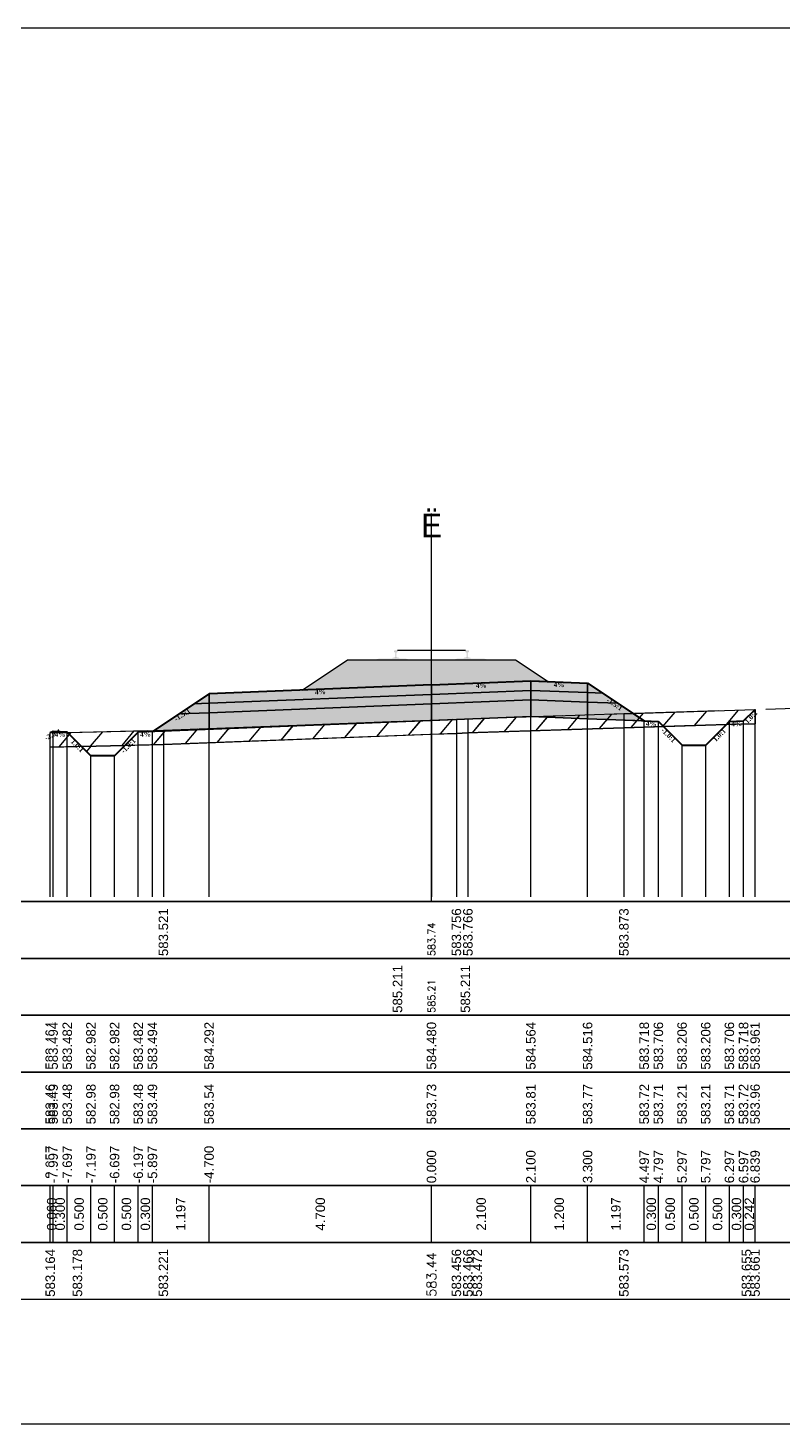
# Model space of a CAD drawing. Header units: millimetres. Extents: x 2762 to 3076, y 916 to 3305.
# Drawn here: x 3042.5 to 3058.46, y 2943.65 to 2973.15 of the extents above; entities that cross this region are included whole.
import ezdxf

# ---------------------------------------------------------------- set-up
doc = ezdxf.new("R2010")
doc.units = ezdxf.units.MM
doc.header["$LTSCALE"] = 2
doc.linetypes.add('CACHE', pattern=[9.525, 6.35, -3.175])
doc.linetypes.add('DASHED', pattern=[0.75, 0.5, -0.25])
doc.layers.add('C-ROAD-CORR', color=5, linetype='Continuous')
doc.layers.add('C-ROAD-SCTN', color=7, linetype='Continuous')
doc.styles.add('C3D_Etiquette', font='romans.shx')
doc.styles.add('C3D_Profil_Travers', font='romans.shx')

msp = doc.modelspace()

# ---------------------------------------------------------------- hatches: boundary and pattern name
at = {"linetype": 'Continuous', "lineweight": -3}
h = msp.add_hatch(dxfattribs=at)
h.set_pattern_fill('GRAVEL', color=252, scale=0.009, style=0)
h.set_pattern_definition([(228.0128, (3048.461781, 2959.38337), (-1.8288, -2.0574), [0.030755, -3.0447435]), (184.96974, (3048.441207, 2959.36051), (2.743199999, 0.228600013), [0.0527764, -5.2248644]), (132.51045, (3048.388629, 2959.355938), (2.286, -2.5146), [0.0372133, -3.684125]), (267.2737, (3048.299475, 2959.298788), (0.2286, 4.572), [0.0480604, -4.7579794]), (292.83365, (3048.297189, 2959.250782), (-1.143, 2.7432), [0.047127, -4.6655827]), (357.2737, (3048.315477, 2959.207348), (-4.572, 0.2286), [0.0480604, -4.7579794]), (37.69424, (3048.363483, 2959.205062), (-2.9718, -2.286), [0.0635574, -6.2921804]), (72.25533, (3048.413775, 2959.243924), (1.6002, 5.0292), [0.0600048, -5.940473]), (121.42957, (3048.432063, 2959.301074), (-1.8288, 2.9718), [0.048223, -4.774099]), (175.23636, (3048.406917, 2959.342222), (2.5146, -0.2286), [0.055054, -2.697654]), (222.39744, (3048.352053, 2959.346794), (-2.7432, -2.5146), [0.071197, -7.0485095]), (138.81407, (3048.52579, 2959.296502), (-1.6002, 1.3716), [0.0243004, -2.405751]), (171.46923, (3048.507501, 2959.312504), (2.9718, -0.4572), [0.0462314, -4.5769175]), (225, (3048.46178, 2959.31936), (-3e-17, -0.2286), [0.032329, -0.29096]), (203.1986, (3048.44578, 2959.346794), (1.143, 0.4572), [0.01741, -1.723556]), (291.8014, (3048.429777, 2959.339936), (-0.2286, 0.6858), [0.024621, -1.206428]), (30.9638, (3048.43892, 2959.317076), (0.6858, 0.4572), [0.039989, -1.292967]), (161.565, (3048.47321, 2959.33765), (0.4572, -0.2286), [0.028916, -0.693981]), (16.38954, (3048.297189, 2959.339936), (2.286, 0.6858), [0.040508, -4.0102944]), (70.34618, (3048.336051, 2959.351366), (-0.9144, -2.5146), [0.033984, -3.3643994]), (293.1986, (3048.47321, 2959.38337), (-0.4572, 1.143), [0.034819, -1.7061465]), (343.61046, (3048.486927, 2959.351366), (-2.286, 0.6858), [0.040508, -4.0102944]), (339.44395, (3048.29719, 2959.198204), (-1.143, 0.4572), [0.039063, -1.914096]), (294.77514, (3048.333765, 2959.184488), (-1.143, 2.5146), [0.0327305, -3.2403234]), (66.8014, (3048.475497, 2959.15477), (0.4572, 1.143), [0.034819, -1.7061465]), (17.35402, (3048.489213, 2959.186774), (-2.9718, -0.9144), [0.0383204, -3.793714]), (69.44395, (3048.363483, 2959.15477), (-0.4572, -1.143), [0.0195316, -1.933628]), (101.3099, (3048.46178, 2959.15477), (-0.2286, 0.9144), [0.011656, -1.1539795]), (165.9638, (3048.459495, 2959.1662), (0.6858, -0.2286), [0.047127, -0.895415]), (186.009, (3048.413775, 2959.17763), (2.286, 0.2286), [0.043674, -4.323723]), (303.69, (3048.43892, 2959.2965), (-0.2286, 0.4572), [0.032969, -0.79126]), (353.15723, (3048.457209, 2959.26907), (3.8862, -0.4572), [0.05756, -5.698441]), (60.9454, (3048.51436, 2959.262212), (-0.9144, -1.6002), [0.023536, -2.330045]), (90, (3048.5258, 2959.28279), (-0.2286, 0.2286), [0.013716, -0.214884]), (120.25644, (3048.409203, 2959.184488), (0.9144, -1.6002), [0.031758, -3.1440547]), (48.0128, (3048.393201, 2959.21192), (1.8288, 2.0574), [0.06151, -3.0139886]), (0, (3048.43435, 2959.25764), (0.2286, 0.2286), [0.059436, -0.169164]), (325.30485, (3048.493785, 2959.25764), (2.286, -1.6002), [0.036145, -3.5783385]), (254.0546, (3048.523503, 2959.237066), (-0.2286, -0.9144), [0.033285, -1.6309485]), (207.64598, (3048.514359, 2959.205062), (-4.3434, -2.286), [0.054193, -5.365122]), (175.42608, (3048.466353, 2959.179916), (-2.9718, 0.2286), [0.0573327, -5.675926])])
h.paths.add_polyline_path([(3048.297, 2959.155), (3049.255, 2959.793), (3052.805, 2959.793), (3053.494, 2959.333), (3053.13, 2959.348)])
msp.add_hatch(color=254, dxfattribs=at).paths.add_polyline_path([(3049.812, 2959.612), (3049.812, 2959.797), (3049.927, 2959.818), (3050.275, 2959.818), (3050.275, 2959.823), (3050.201, 2959.823), (3050.201, 2959.833), (3050.202, 2959.834), (3050.204, 2959.835), (3050.205, 2959.835), (3050.225, 2959.837), (3050.228, 2959.837), (3050.231, 2959.838), (3050.259, 2959.849), (3050.262, 2959.85), (3050.263, 2959.851), (3050.264, 2959.853), (3050.265, 2959.857), (3050.266, 2959.864), (3050.267, 2959.873), (3050.268, 2959.883), (3050.268, 2959.907), (3050.267, 2959.923), (3050.267, 2959.929), (3050.266, 2959.936), (3050.265, 2959.94), (3050.265, 2959.942), (3050.264, 2959.945), (3050.263, 2959.947), (3050.262, 2959.948), (3050.261, 2959.95), (3050.26, 2959.95), (3050.244, 2959.956), (3050.242, 2959.958), (3050.241, 2959.959), (3050.24, 2959.96), (3050.24, 2959.963), (3050.24, 2959.981), (3050.241, 2959.985), (3050.242, 2959.987), (3050.244, 2959.99), (3050.246, 2959.991), (3050.249, 2959.993), (3050.25, 2959.993), (3050.254, 2959.994), (3050.258, 2959.994), (3050.261, 2959.995), (3050.265, 2959.995), (3050.27, 2959.995), (3050.273, 2959.995), (3050.276, 2959.995), (3050.28, 2959.995), (3050.283, 2959.995), (3050.287, 2959.995), (3050.292, 2959.995), (3050.295, 2959.994), (3050.299, 2959.994), (3050.303, 2959.993), (3050.304, 2959.993), (3050.306, 2959.991), (3050.309, 2959.99), (3050.311, 2959.987), (3050.312, 2959.985), (3050.312, 2959.981), (3050.312, 2959.963), (3050.312, 2959.96), (3050.312, 2959.959), (3050.311, 2959.958), (3050.309, 2959.956), (3050.293, 2959.95), (3050.292, 2959.95), (3050.29, 2959.948), (3050.289, 2959.947), (3050.289, 2959.945), (3050.288, 2959.942), (3050.287, 2959.94), (3050.287, 2959.936), (3050.286, 2959.929), (3050.285, 2959.923), (3050.285, 2959.907), (3050.285, 2959.883), (3050.286, 2959.873), (3050.287, 2959.864), (3050.288, 2959.857), (3050.289, 2959.853), (3050.29, 2959.851), (3050.291, 2959.85), (3050.293, 2959.849), (3050.322, 2959.838), (3050.325, 2959.837), (3050.328, 2959.837), (3050.348, 2959.835), (3050.349, 2959.835), (3050.35, 2959.834), (3050.351, 2959.833), (3050.351, 2959.823), (3050.277, 2959.823), (3050.277, 2959.818), (3050.481, 2959.818), (3050.613, 2959.787), (3051.447, 2959.787), (3051.578, 2959.818), (3051.782, 2959.818), (3051.782, 2959.823), (3051.708, 2959.823), (3051.708, 2959.833), (3051.709, 2959.834), (3051.711, 2959.835), (3051.712, 2959.835), (3051.732, 2959.837), (3051.735, 2959.837), (3051.738, 2959.838), (3051.766, 2959.849), (3051.769, 2959.85), (3051.77, 2959.851), (3051.771, 2959.853), (3051.772, 2959.857), (3051.773, 2959.864), (3051.774, 2959.873), (3051.775, 2959.883), (3051.775, 2959.907), (3051.774, 2959.923), (3051.774, 2959.929), (3051.773, 2959.936), (3051.772, 2959.94), (3051.772, 2959.942), (3051.771, 2959.945), (3051.77, 2959.947), (3051.769, 2959.948), (3051.768, 2959.95), (3051.767, 2959.95), (3051.751, 2959.956), (3051.749, 2959.958), (3051.748, 2959.959), (3051.747, 2959.96), (3051.747, 2959.963), (3051.747, 2959.981), (3051.748, 2959.985), (3051.749, 2959.987), (3051.751, 2959.99), (3051.753, 2959.991), (3051.756, 2959.993), (3051.757, 2959.993), (3051.761, 2959.994), (3051.765, 2959.994), (3051.768, 2959.995), (3051.772, 2959.995), (3051.777, 2959.995), (3051.78, 2959.995), (3051.783, 2959.995), (3051.787, 2959.995), (3051.79, 2959.995), (3051.794, 2959.995), (3051.799, 2959.995), (3051.802, 2959.994), (3051.806, 2959.994), (3051.81, 2959.993), (3051.811, 2959.993), (3051.813, 2959.991), (3051.816, 2959.99), (3051.818, 2959.987), (3051.819, 2959.985), (3051.819, 2959.981), (3051.819, 2959.963), (3051.819, 2959.96), (3051.819, 2959.959), (3051.818, 2959.958), (3051.816, 2959.956), (3051.8, 2959.95), (3051.799, 2959.95), (3051.797, 2959.948), (3051.796, 2959.947), (3051.796, 2959.945), (3051.795, 2959.942), (3051.794, 2959.94), (3051.794, 2959.936), (3051.793, 2959.929), (3051.792, 2959.923), (3051.792, 2959.907), (3051.792, 2959.883), (3051.793, 2959.873), (3051.794, 2959.864), (3051.795, 2959.857), (3051.796, 2959.853), (3051.797, 2959.851), (3051.798, 2959.85), (3051.8, 2959.849), (3051.829, 2959.838), (3051.832, 2959.837), (3051.835, 2959.837), (3051.855, 2959.835), (3051.856, 2959.835), (3051.857, 2959.834), (3051.858, 2959.833), (3051.858, 2959.823), (3051.784, 2959.823), (3051.784, 2959.818), (3052.132, 2959.818), (3052.247, 2959.797), (3052.247, 2959.612)])
h = msp.add_hatch(color=30, dxfattribs=at)
h.paths.add_polyline_path([(3054.33, 2958.9), (3054.33, 2959.1), (3054.649, 2959.087), (3054.968, 2958.875)])
h.paths.add_polyline_path([(3053.13, 2958.948), (3053.13, 2959.148), (3054.33, 2959.1), (3054.33, 2958.9)])
h.paths.add_polyline_path([(3051.03, 2958.864), (3051.03, 2959.064), (3053.13, 2959.148), (3053.13, 2958.948)])
h.paths.add_polyline_path([(3046.33, 2958.676), (3046.33, 2958.876), (3051.03, 2959.064), (3051.03, 2958.864)])
h.paths.add_polyline_path([(3045.691, 2958.651), (3046.01, 2958.863), (3046.33, 2958.876), (3046.33, 2958.676)])
h = msp.add_hatch(color=11, dxfattribs=at)
h.paths.add_polyline_path([(3054.33, 2959.1), (3054.33, 2959.3), (3054.649, 2959.087)])
h.paths.add_polyline_path([(3053.13, 2959.148), (3053.13, 2959.348), (3054.33, 2959.3), (3054.33, 2959.1)])
h.paths.add_polyline_path([(3051.03, 2959.064), (3051.03, 2959.264), (3053.13, 2959.348), (3053.13, 2959.148)])
h.paths.add_polyline_path([(3046.33, 2958.876), (3046.33, 2959.076), (3051.03, 2959.264), (3051.03, 2959.064)])
h.paths.add_polyline_path([(3046.01, 2958.863), (3046.33, 2959.076), (3046.33, 2958.876)])
h = msp.add_hatch(color=83, dxfattribs=at)
h.paths.add_polyline_path([(3054.33, 2958.55), (3054.33, 2958.9), (3054.968, 2958.875), (3055.526, 2958.502)])
h.paths.add_polyline_path([(3053.13, 2958.598), (3053.13, 2958.948), (3054.33, 2958.9), (3054.33, 2958.55)])
h.paths.add_polyline_path([(3051.03, 2958.514), (3051.03, 2958.864), (3053.13, 2958.948), (3053.13, 2958.598)])
h.paths.add_polyline_path([(3046.33, 2958.326), (3046.33, 2958.676), (3051.03, 2958.864), (3051.03, 2958.514)])
h.paths.add_polyline_path([(3045.133, 2958.278), (3045.691, 2958.651), (3046.33, 2958.676), (3046.33, 2958.326)])
h = msp.add_hatch(dxfattribs=at)
h.set_pattern_fill('_U', color=150, scale=0.5, angle=50, style=0, pattern_type=0)
h.set_pattern_definition([(50, (3057.26164, 2958.4254), (-0.383022, 0.321394), [])])
h.paths.add_polyline_path([(3057.262, 2958.425), (3057.326, 2958.49), (3057.626, 2958.502), (3057.869, 2958.744), (3057.869, 2958.444)])
h.paths.add_polyline_path([(3055.285, 2958.663), (3057.869, 2958.744), (3057.626, 2958.502), (3057.326, 2958.49), (3057.262, 2958.425), (3055.933, 2958.384), (3055.826, 2958.49), (3055.526, 2958.502)])
h.paths.add_polyline_path([(3044.553, 2957.986), (3044.833, 2958.266), (3045.133, 2958.278), (3045.166, 2958.3), (3045.364, 2958.305), (3051.557, 2958.54), (3051.8, 2958.55), (3055.097, 2958.657), (3055.285, 2958.663), (3055.526, 2958.502), (3055.826, 2958.49), (3055.933, 2958.384), (3055.097, 2958.357), (3051.8, 2958.25), (3051.557, 2958.24), (3045.364, 2958.005)])
h.paths.add_polyline_path([(3043.342, 2958.257), (3045.166, 2958.3), (3045.133, 2958.278), (3044.833, 2958.266), (3044.553, 2957.986), (3043.635, 2957.964)])
h.paths.add_polyline_path([(3042.973, 2957.948), (3042.973, 2958.248), (3043.342, 2958.257), (3043.635, 2957.964)])
h = msp.add_hatch(dxfattribs=at)
h.set_pattern_fill('_U', color=3, angle=50, style=0, pattern_type=0)
h.set_pattern_definition([(50, (3057.2616, 2958.4254), (-0.766044, 0.64279), [])])
h.paths.add_polyline_path([(3057.262, 2958.425), (3057.326, 2958.49), (3057.626, 2958.502), (3057.869, 2958.744), (3057.869, 2958.444)])
h.paths.add_polyline_path([(3044.553, 2957.986), (3044.833, 2958.266), (3053.13, 2958.598), (3055.826, 2958.49), (3055.933, 2958.384), (3055.097, 2958.357), (3051.8, 2958.25), (3051.557, 2958.24), (3045.364, 2958.005)])
h.paths.add_polyline_path([(3042.973, 2957.948), (3042.973, 2958.248), (3043.033, 2958.278), (3043.333, 2958.266), (3043.635, 2957.964)])
h = msp.add_hatch(dxfattribs=at)
h.set_pattern_fill('_U', color=1, angle=50, style=0, pattern_type=0)
h.set_pattern_definition([(50, (3055.933, 2958.3836), (-0.766044, 0.64279), [])])
h.paths.add_polyline_path([(3055.933, 2958.384), (3057.262, 2958.425), (3056.826, 2957.99), (3056.326, 2957.99)])
h.paths.add_polyline_path([(3043.635, 2957.964), (3044.553, 2957.986), (3044.333, 2957.766), (3043.833, 2957.766)])

# ---------------------------------------------------------------- linework, layer by layer
at = {"color": 7, "linetype": 'Continuous', "lineweight": -3}
for p, q in [((3051.03, 2954.684), (3051.03, 2962.884)), ((3034.029, 2954.684), (3068.031, 2954.684)), ((3042.973, 2947.484), (3042.973, 2948.684)), ((3043.033, 2947.484), (3043.033, 2948.684)), ((3043.033, 2947.484), (3043.033, 2948.684)), ((3043.333, 2947.484), (3043.333, 2948.684)), ((3043.333, 2947.484), (3043.333, 2948.684)), ((3043.833, 2947.484), (3043.833, 2948.684)), ((3043.833, 2947.484), (3043.833, 2948.684)), ((3044.333, 2947.484), (3044.333, 2948.684)), ((3044.333, 2947.484), (3044.333, 2948.684)), ((3044.833, 2947.484), (3044.833, 2948.684)), ((3044.833, 2947.484), (3044.833, 2948.684)), ((3045.133, 2947.484), (3045.133, 2948.684)), ((3045.133, 2947.484), (3045.133, 2948.684)), ((3046.33, 2947.484), (3046.33, 2948.684)), ((3046.33, 2947.484), (3046.33, 2948.684)), ((3051.03, 2947.484), (3051.03, 2948.684)), ((3051.03, 2947.484), (3051.03, 2948.684)), ((3053.13, 2947.484), (3053.13, 2948.684)), ((3053.13, 2947.484), (3053.13, 2948.684)), ((3054.33, 2947.484), (3054.33, 2948.684)), ((3054.33, 2947.484), (3054.33, 2948.684)), ((3055.526, 2947.484), (3055.526, 2948.684)), ((3055.526, 2947.484), (3055.526, 2948.684)), ((3055.826, 2947.484), (3055.826, 2948.684)), ((3055.826, 2947.484), (3055.826, 2948.684)), ((3056.326, 2947.484), (3056.326, 2948.684)), ((3056.326, 2947.484), (3056.326, 2948.684)), ((3056.826, 2947.484), (3056.826, 2948.684)), ((3056.826, 2947.484), (3056.826, 2948.684)), ((3057.326, 2947.484), (3057.326, 2948.684)), ((3057.326, 2947.484), (3057.326, 2948.684)), ((3057.626, 2947.484), (3057.626, 2948.684)), ((3057.626, 2947.484), (3057.626, 2948.684)), ((3057.869, 2947.484), (3057.869, 2948.684))]:
    msp.add_line(p, q, dxfattribs=at)
at = {"color": 251, "linetype": 'Continuous', "lineweight": -3}
for p, q in [((3048.297, 2959.155), (3049.255, 2959.793)), ((3049.255, 2959.793), (3052.805, 2959.793)), ((3052.805, 2959.793), (3053.494, 2959.333)), ((3046.33, 2959.076), (3051.03, 2959.264)), ((3053.13, 2959.348), (3048.297, 2959.155)), ((3051.03, 2959.264), (3053.13, 2959.348)), ((3051.03, 2959.064), (3051.03, 2959.264)), ((3051.03, 2959.264), (3051.03, 2959.064)), ((3053.13, 2959.148), (3051.03, 2959.064)), ((3053.494, 2959.333), (3053.13, 2959.348)), ((3053.13, 2959.148), (3053.13, 2959.348)), ((3053.13, 2959.348), (3054.33, 2959.3)), ((3053.13, 2959.348), (3053.13, 2959.148)), ((3054.33, 2959.1), (3053.13, 2959.148)), ((3054.33, 2959.1), (3054.33, 2959.3)), ((3054.33, 2959.3), (3054.649, 2959.087)), ((3054.33, 2959.3), (3054.33, 2959.1)), ((3046.01, 2958.863), (3046.33, 2959.076)), ((3046.33, 2958.876), (3046.01, 2958.863)), ((3046.33, 2958.876), (3046.33, 2959.076)), ((3046.33, 2959.076), (3046.33, 2958.876)), ((3051.03, 2959.064), (3046.33, 2958.876)), ((3054.649, 2959.087), (3054.33, 2959.1))]:
    msp.add_line(p, q, dxfattribs=at)
at = {"color": 53, "linetype": 'Continuous', "lineweight": -3}
for p, q in [((3051.03, 2959.064), (3053.13, 2959.148)), ((3053.13, 2958.948), (3053.13, 2959.148)), ((3053.13, 2959.148), (3054.33, 2959.1)), ((3053.13, 2959.148), (3053.13, 2958.948)), ((3045.691, 2958.651), (3046.01, 2958.863)), ((3046.01, 2958.863), (3046.33, 2958.876)), ((3046.33, 2958.876), (3051.03, 2959.064)), ((3046.33, 2958.676), (3046.33, 2958.876)), ((3046.33, 2958.876), (3046.33, 2958.676)), ((3051.03, 2958.864), (3046.33, 2958.676)), ((3046.33, 2958.676), (3051.03, 2958.864)), ((3051.03, 2958.864), (3051.03, 2959.064)), ((3051.03, 2959.064), (3051.03, 2958.864)), ((3053.13, 2958.948), (3051.03, 2958.864)), ((3051.03, 2958.864), (3053.13, 2958.948)), ((3051.03, 2958.514), (3051.03, 2958.864)), ((3051.03, 2958.864), (3051.03, 2958.514)), ((3054.33, 2958.9), (3053.13, 2958.948)), ((3053.13, 2958.598), (3053.13, 2958.948)), ((3053.13, 2958.948), (3054.33, 2958.9)), ((3053.13, 2958.948), (3053.13, 2958.598)), ((3054.33, 2958.9), (3054.33, 2959.1)), ((3054.33, 2959.1), (3054.649, 2959.087)), ((3054.33, 2959.1), (3054.33, 2958.9)), ((3054.968, 2958.875), (3054.33, 2958.9)), ((3054.33, 2958.55), (3054.33, 2958.9)), ((3054.33, 2958.9), (3054.968, 2958.875)), ((3054.33, 2958.9), (3054.33, 2958.55)), ((3054.649, 2959.087), (3054.968, 2958.875)), ((3054.968, 2958.875), (3055.526, 2958.502)), ((3045.133, 2958.278), (3045.691, 2958.651)), ((3046.33, 2958.676), (3045.691, 2958.651)), ((3045.691, 2958.651), (3046.33, 2958.676)), ((3046.33, 2958.326), (3046.33, 2958.676)), ((3046.33, 2958.676), (3046.33, 2958.326)), ((3053.13, 2958.598), (3051.03, 2958.514)), ((3054.33, 2958.55), (3053.13, 2958.598)), ((3046.33, 2958.326), (3045.133, 2958.278)), ((3051.03, 2958.514), (3046.33, 2958.326)), ((3055.526, 2958.502), (3054.33, 2958.55))]:
    msp.add_line(p, q, dxfattribs=at)
at = {"color": 105, "linetype": 'DASHED', "lineweight": -3, "ltscale": 2}
for p, q in [((3055.097, 2958.657), (3068.03, 2959.064)), ((3051.8, 2958.55), (3055.097, 2958.657)), ((3034.03, 2958.036), (3045.364, 2958.305)), ((3045.364, 2958.305), (3051.03, 2958.52)), ((3051.03, 2958.52), (3051.557, 2958.54)), ((3051.557, 2958.54), (3051.8, 2958.55))]:
    msp.add_line(p, q, dxfattribs=at)
at = {"color": 253, "linetype": 'Continuous', "lineweight": -3}
for p, q in [((3044.833, 2958.266), (3053.13, 2958.598)), ((3051.8, 2958.55), (3055.097, 2958.657)), ((3053.13, 2958.598), (3055.826, 2958.49)), ((3055.097, 2958.657), (3055.285, 2958.663)), ((3055.285, 2958.663), (3057.869, 2958.744)), ((3055.526, 2958.502), (3055.285, 2958.663)), ((3055.285, 2958.663), (3055.526, 2958.502)), ((3057.626, 2958.502), (3057.869, 2958.744)), ((3057.869, 2958.744), (3057.626, 2958.502)), ((3057.626, 2958.502), (3057.869, 2958.744)), ((3057.869, 2958.744), (3057.869, 2958.444)), ((3057.869, 2958.744), (3057.869, 2958.444)), ((3042.973, 2958.248), (3043.033, 2958.278)), ((3043.033, 2958.278), (3043.333, 2958.266)), ((3043.333, 2958.266), (3043.635, 2957.964)), ((3043.342, 2958.257), (3045.166, 2958.3)), ((3044.553, 2957.986), (3044.833, 2958.266)), ((3044.833, 2958.266), (3044.553, 2957.986)), ((3044.553, 2957.986), (3044.833, 2958.266)), ((3044.833, 2958.266), (3045.133, 2958.278)), ((3045.133, 2958.278), (3044.833, 2958.266)), ((3045.133, 2958.278), (3045.166, 2958.3)), ((3045.166, 2958.3), (3045.133, 2958.278)), ((3045.166, 2958.3), (3045.364, 2958.305)), ((3045.364, 2958.305), (3051.557, 2958.54)), ((3051.557, 2958.54), (3051.8, 2958.55)), ((3055.097, 2958.357), (3051.8, 2958.25)), ((3055.097, 2958.357), (3051.8, 2958.25)), ((3055.933, 2958.384), (3055.097, 2958.357)), ((3055.933, 2958.384), (3055.097, 2958.357)), ((3055.826, 2958.49), (3055.526, 2958.502)), ((3055.526, 2958.502), (3055.826, 2958.49)), ((3055.933, 2958.384), (3055.826, 2958.49)), ((3055.826, 2958.49), (3055.933, 2958.384)), ((3055.826, 2958.49), (3055.933, 2958.384)), ((3057.262, 2958.425), (3055.933, 2958.384)), ((3055.933, 2958.384), (3057.262, 2958.425)), ((3056.326, 2957.99), (3055.933, 2958.384)), ((3057.262, 2958.425), (3056.826, 2957.99)), ((3057.262, 2958.425), (3057.326, 2958.49)), ((3057.326, 2958.49), (3057.262, 2958.425)), ((3057.262, 2958.425), (3057.326, 2958.49)), ((3057.869, 2958.444), (3057.262, 2958.425)), ((3057.869, 2958.444), (3057.262, 2958.425)), ((3057.326, 2958.49), (3057.626, 2958.502)), ((3057.626, 2958.502), (3057.326, 2958.49)), ((3057.326, 2958.49), (3057.626, 2958.502)), ((3042.973, 2958.248), (3043.342, 2958.257)), ((3042.973, 2957.948), (3042.973, 2958.248)), ((3042.973, 2957.948), (3042.973, 2958.248)), ((3043.635, 2957.964), (3043.342, 2958.257)), ((3043.342, 2958.257), (3043.635, 2957.964)), ((3044.553, 2957.986), (3043.635, 2957.964)), ((3043.635, 2957.964), (3044.553, 2957.986)), ((3044.553, 2957.986), (3044.333, 2957.766)), ((3045.364, 2958.005), (3044.553, 2957.986)), ((3045.364, 2958.005), (3044.553, 2957.986)), ((3051.557, 2958.24), (3045.364, 2958.005)), ((3051.557, 2958.24), (3045.364, 2958.005)), ((3051.8, 2958.25), (3051.557, 2958.24)), ((3051.8, 2958.25), (3051.557, 2958.24)), ((3056.826, 2957.99), (3056.326, 2957.99)), ((3043.635, 2957.964), (3042.973, 2957.948)), ((3043.635, 2957.964), (3042.973, 2957.948)), ((3043.833, 2957.766), (3043.635, 2957.964)), ((3044.333, 2957.766), (3043.833, 2957.766))]:
    msp.add_line(p, q, dxfattribs=at)
at = {"color": 8, "linetype": 'CACHE', "lineweight": -3}
for p, q in [((3053.13, 2954.784), (3053.13, 2958.598)), ((3057.869, 2954.784), (3057.869, 2958.744)), ((3043.033, 2954.784), (3043.033, 2958.278)), ((3043.333, 2954.784), (3043.333, 2958.266)), ((3044.833, 2954.784), (3044.833, 2958.266)), ((3045.133, 2954.784), (3045.133, 2958.278)), ((3046.33, 2954.784), (3046.33, 2958.326)), ((3051.03, 2954.784), (3051.03, 2958.514)), ((3051.03, 2954.784), (3051.03, 2958.514)), ((3054.33, 2954.784), (3054.33, 2958.55)), ((3055.526, 2954.784), (3055.526, 2958.502)), ((3055.826, 2954.784), (3055.826, 2958.49)), ((3057.326, 2954.784), (3057.326, 2958.49)), ((3057.626, 2954.784), (3057.626, 2958.502)), ((3042.973, 2954.784), (3042.973, 2958.248)), ((3056.326, 2954.784), (3056.326, 2957.99)), ((3056.826, 2954.784), (3056.826, 2957.99)), ((3043.833, 2954.784), (3043.833, 2957.766)), ((3044.333, 2954.784), (3044.333, 2957.766))]:
    msp.add_line(p, q, dxfattribs=at)
at = {"color": 98, "linetype": 'CACHE', "lineweight": -3}
for p, q in [((3055.097, 2958.657), (3055.097, 2954.784)), ((3045.364, 2958.305), (3045.364, 2954.784)), ((3051.03, 2958.52), (3051.03, 2954.784)), ((3051.557, 2958.54), (3051.557, 2954.784)), ((3051.8, 2958.55), (3051.8, 2954.784))]:
    msp.add_line(p, q, dxfattribs=at)
at = {"color": 6, "linetype": 'Continuous', "lineweight": -3}
for p, q in [((3052, 2958.256), (3055.097, 2958.357)), ((3055.097, 2958.357), (3057.686, 2958.439)), ((3057.686, 2958.439), (3057.869, 2958.444)), ((3043.548, 2957.962), (3045.364, 2958.005)), ((3045.364, 2958.005), (3051.03, 2958.22)), ((3051.03, 2958.22), (3051.557, 2958.24)), ((3051.557, 2958.24), (3051.8, 2958.25)), ((3051.8, 2958.25), (3052, 2958.256)), ((3042.973, 2957.948), (3043.548, 2957.962))]:
    msp.add_line(p, q, dxfattribs=at)
at = {"color": 7, "linetype": 'Continuous', "lineweight": -3}
for points in [[(3034.029, 2953.484), (3068.031, 2953.484), (3068.031, 2954.684), (3034.029, 2954.684)], [(3034.029, 2952.284), (3068.031, 2952.284), (3068.031, 2953.484), (3034.029, 2953.484)], [(3034.029, 2951.084), (3068.031, 2951.084), (3068.031, 2952.284), (3034.029, 2952.284)], [(3034.029, 2949.884), (3068.031, 2949.884), (3068.031, 2951.084), (3034.029, 2951.084)], [(3034.029, 2948.684), (3068.031, 2948.684), (3068.031, 2949.884), (3034.029, 2949.884)], [(3034.029, 2947.484), (3068.031, 2947.484), (3068.031, 2948.684), (3034.029, 2948.684)], [(3034.029, 2946.284), (3068.031, 2946.284), (3068.031, 2947.484), (3034.029, 2947.484)]]:
    msp.add_3dface(points, dxfattribs=at)
at = {"layer": 'C-ROAD-CORR', "color": 1, "linetype": 'Continuous', "lineweight": 40}
for p, q in [((3051.03, 2959.264), (3046.33, 2959.076)), ((3051.03, 2959.264), (3053.13, 2959.348)), ((3053.13, 2959.348), (3054.33, 2959.3)), ((3054.33, 2959.3), (3055.526, 2958.502)), ((3046.33, 2959.076), (3045.133, 2958.278)), ((3057.626, 2958.502), (3057.869, 2958.744)), ((3043.033, 2958.278), (3042.973, 2958.248)), ((3043.333, 2958.266), (3043.033, 2958.278)), ((3043.833, 2957.766), (3043.333, 2958.266)), ((3044.833, 2958.266), (3044.333, 2957.766)), ((3045.133, 2958.278), (3044.833, 2958.266)), ((3055.526, 2958.502), (3055.826, 2958.49)), ((3055.826, 2958.49), (3056.326, 2957.99)), ((3056.826, 2957.99), (3057.326, 2958.49)), ((3057.326, 2958.49), (3057.626, 2958.502)), ((3056.326, 2957.99), (3056.826, 2957.99)), ((3044.333, 2957.766), (3043.833, 2957.766))]:
    msp.add_line(p, q, dxfattribs=at)
at = {"layer": 'C-ROAD-CORR', "color": 102, "linetype": 'Continuous', "lineweight": -3, "ltscale": 0.5}
for p, q in [((3051.03, 2958.514), (3053.13, 2958.598)), ((3053.13, 2958.598), (3054.33, 2958.55)), ((3046.33, 2958.326), (3045.133, 2958.278)), ((3051.03, 2958.514), (3046.33, 2958.326)), ((3054.33, 2958.55), (3055.526, 2958.502))]:
    msp.add_line(p, q, dxfattribs=at)
at = {"layer": 'C-ROAD-CORR', "color": 1, "linetype": 'Continuous', "lineweight": -3}
for p, q in [((3043.833, 2957.766), (3043.333, 2958.266)), ((3044.833, 2958.266), (3044.333, 2957.766)), ((3055.826, 2958.49), (3056.326, 2957.99)), ((3056.826, 2957.99), (3057.326, 2958.49))]:
    msp.add_line(p, q, dxfattribs=at)
at = {"layer": 'C-ROAD-SCTN', "color": 140, "linetype": 'Continuous', "lineweight": -3}
for p, q in [((3048.297, 2959.155), (3049.255, 2959.793)), ((3049.255, 2959.793), (3049.298, 2959.793)), ((3049.298, 2959.793), (3051.03, 2959.793)), ((3051.03, 2959.793), (3052.761, 2959.793)), ((3052.761, 2959.793), (3052.805, 2959.793)), ((3052.805, 2959.793), (3053.494, 2959.333))]:
    msp.add_line(p, q, dxfattribs=at)
at = {"layer": 'C-ROAD-SCTN', "color": 154, "linetype": 'Continuous', "lineweight": -3}
for p, q in [((3050.312, 2959.995), (3051.03, 2959.995)), ((3051.03, 2959.995), (3051.747, 2959.995)), ((3046.33, 2959.076), (3051.03, 2959.264)), ((3051.03, 2959.264), (3053.13, 2959.348)), ((3053.13, 2959.348), (3054.33, 2959.3)), ((3054.33, 2959.3), (3055.526, 2958.502)), ((3045.133, 2958.278), (3046.33, 2959.076)), ((3057.626, 2958.502), (3057.869, 2958.744)), ((3042.973, 2958.248), (3043.033, 2958.278)), ((3043.033, 2958.278), (3043.333, 2958.266)), ((3043.333, 2958.266), (3043.833, 2957.766)), ((3044.333, 2957.766), (3044.833, 2958.266)), ((3044.833, 2958.266), (3045.133, 2958.278)), ((3055.526, 2958.502), (3055.826, 2958.49)), ((3055.826, 2958.49), (3056.326, 2957.99)), ((3056.826, 2957.99), (3057.326, 2958.49)), ((3057.326, 2958.49), (3057.626, 2958.502)), ((3056.326, 2957.99), (3056.826, 2957.99)), ((3043.833, 2957.766), (3044.333, 2957.766))]:
    msp.add_line(p, q, dxfattribs=at)
at = {"layer": 'C-ROAD-SCTN', "color": 1, "linetype": 'Continuous', "lineweight": -3}
for p, q in [((3051.03, 2958.514), (3053.13, 2958.598)), ((3053.13, 2958.598), (3054.33, 2958.55)), ((3057.626, 2958.502), (3057.869, 2958.744)), ((3042.973, 2958.248), (3043.033, 2958.278)), ((3043.033, 2958.278), (3043.333, 2958.266)), ((3043.333, 2958.266), (3043.833, 2957.766)), ((3044.333, 2957.766), (3044.833, 2958.266)), ((3044.833, 2958.266), (3045.133, 2958.278)), ((3045.133, 2958.278), (3046.33, 2958.326)), ((3046.33, 2958.326), (3051.03, 2958.514)), ((3054.33, 2958.55), (3055.526, 2958.502)), ((3055.526, 2958.502), (3055.826, 2958.49)), ((3055.826, 2958.49), (3056.326, 2957.99)), ((3056.826, 2957.99), (3057.326, 2958.49)), ((3057.326, 2958.49), (3057.626, 2958.502)), ((3056.326, 2957.99), (3056.826, 2957.99)), ((3043.833, 2957.766), (3044.333, 2957.766))]:
    msp.add_line(p, q, dxfattribs=at)

# ---------------------------------------------------------------- texts
at = {"color": 7, "linetype": 'Continuous', "lineweight": -3, "insert": (3051.03, 2962.384), "char_height": 0.5, "attachment_point": 8, "style": 'C3D_Profil_Travers'}
msp.add_mtext('{\\fWingdings|b0|i0|c2|p0;Ë}', dxfattribs=at)
at = {"color": 7, "linetype": 'Continuous', "lineweight": -3, "char_height": 0.1, "attachment_point": 2, "style": 'C3D_Etiquette'}
for s, insert, width, rotation in [('{\\fTimes New Roman|b1|i0|c0|p18;4%}', (3048.68, 2959.166), 0.42071, 2.2906), ('{\\fTimes New Roman|b1|i0|c0|p18;4%}', (3052.08, 2959.302), 0.37094, 2.2906), ('{\\fTimes New Roman|b1|i0|c0|p18;4%}', (3053.729, 2959.32), 0.42071, 357.7094), ('{\\fTimes New Roman|b1|i0|c0|p18;-1.5:1}', (3054.926, 2958.898), 0.34598, 326.3099), ('{\\fTimes New Roman|b1|i0|c0|p18;-1.5:1}', (3045.733, 2958.674), 0.34598, 33.6901), ('{\\fTimes New Roman|b1|i0|c0|p18;1.0:1}', (3057.75, 2958.621), 0.29001, 45), ('{\\fTimes New Roman|b1|i0|c0|p18;-2.0:1}', (3043.005, 2958.26), 0.34598, 26.5651), ('{\\fTimes New Roman|b1|i0|c0|p18;4%}', (3043.183, 2958.268), 0.37094, 357.7094), ('{\\fTimes New Roman|b1|i0|c0|p18;4%}', (3044.983, 2958.268), 0.42071, 2.2906), ('{\\fTimes New Roman|b1|i0|c0|p18;4%}', (3055.676, 2958.492), 0.42071, 357.7094), ('{\\fTimes New Roman|b1|i0|c0|p18;-1.0:1}', (3056.074, 2958.237), 0.34598, 315), ('{\\fTimes New Roman|b1|i0|c0|p18;1.0:1}', (3057.079, 2958.237), 0.29001, 45), ('{\\fTimes New Roman|b1|i0|c0|p18;4%}', (3057.477, 2958.492), 0.37094, 2.2906), ('{\\fTimes New Roman|b1|i0|c0|p18;1.0:1}', (3043.58, 2958.013), 0.29001, 315), ('{\\fTimes New Roman|b1|i0|c0|p18;-1.0:1}', (3044.586, 2958.013), 0.34598, 45)]:
    msp.add_mtext(s, dxfattribs=dict(at, insert=insert, width=width, rotation=rotation))
at = {"color": 7, "linetype": 'Continuous', "lineweight": -3, "rotation": 90, "style": 'C3D_Profil_Travers'}
for s, insert, char_height, attachment_point in [('583.74', (3051.03, 2953.534), 0.15, 4), ('585.21', (3051.03, 2952.334), 0.15, 4), ('{\\fArial|b0|i0|c0|p34;583.46}', (3042.973, 2949.979), 0.2, 4), ('{\\fArial|b0|i0|c0|p34;583.49}', (3043.033, 2949.979), 0.2, 4), ('{\\fArial|b0|i0|c0|p34;583.48}', (3043.333, 2949.979), 0.2, 4), ('{\\fArial|b0|i0|c0|p34;582.98}', (3043.833, 2949.979), 0.2, 4), ('{\\fArial|b0|i0|c0|p34;582.98}', (3044.333, 2949.979), 0.2, 4), ('{\\fArial|b0|i0|c0|p34;583.48}', (3044.833, 2949.979), 0.2, 4), ('{\\fArial|b0|i0|c0|p34;583.49}', (3045.133, 2949.979), 0.2, 4), ('{\\fArial|b0|i0|c0|p34;583.54}', (3046.33, 2949.979), 0.2, 4), ('{\\fArial|b0|i0|c0|p34;583.73}', (3051.03, 2949.979), 0.2, 4), ('{\\fArial|b0|i0|c0|p34;583.81}', (3053.13, 2949.979), 0.2, 4), ('{\\fArial|b0|i0|c0|p34;583.77}', (3054.33, 2949.979), 0.2, 4), ('{\\fArial|b0|i0|c0|p34;583.72}', (3055.526, 2949.979), 0.2, 4), ('{\\fArial|b0|i0|c0|p34;583.71}', (3055.826, 2949.979), 0.2, 4), ('{\\fArial|b0|i0|c0|p34;583.21}', (3056.326, 2949.979), 0.2, 4), ('{\\fArial|b0|i0|c0|p34;583.21}', (3056.826, 2949.979), 0.2, 4), ('{\\fArial|b0|i0|c0|p34;583.71}', (3057.326, 2949.979), 0.2, 4), ('{\\fArial|b0|i0|c0|p34;583.72}', (3057.626, 2949.979), 0.2, 4), ('{\\fArial|b0|i0|c0|p34;583.96}', (3057.869, 2949.979), 0.2, 4), ('{\\fArial|b0|i0|c0|p34;0.060}', (3043.003, 2948.084), 0.2, 5), ('{\\fArial|b0|i0|c0|p34;0.300}', (3043.183, 2948.084), 0.2, 5), ('{\\fArial|b0|i0|c0|p34;0.500}', (3043.583, 2948.084), 0.2, 5), ('{\\fArial|b0|i0|c0|p34;0.500}', (3044.083, 2948.084), 0.2, 5), ('{\\fArial|b0|i0|c0|p34;0.500}', (3044.583, 2948.084), 0.2, 5), ('{\\fArial|b0|i0|c0|p34;0.300}', (3044.983, 2948.084), 0.2, 5), ('{\\fArial|b0|i0|c0|p34;1.197}', (3045.731, 2948.084), 0.2, 5), ('{\\fArial|b0|i0|c0|p34;4.700}', (3048.68, 2948.084), 0.2, 5), ('{\\fArial|b0|i0|c0|p34;2.100}', (3052.08, 2948.084), 0.2, 5), ('{\\fArial|b0|i0|c0|p34;1.200}', (3053.73, 2948.084), 0.2, 5), ('{\\fArial|b0|i0|c0|p34;1.197}', (3054.928, 2948.084), 0.2, 5), ('{\\fArial|b0|i0|c0|p34;0.300}', (3055.676, 2948.084), 0.2, 5), ('{\\fArial|b0|i0|c0|p34;0.500}', (3056.076, 2948.084), 0.2, 5), ('{\\fArial|b0|i0|c0|p34;0.500}', (3056.576, 2948.084), 0.2, 5), ('{\\fArial|b0|i0|c0|p34;0.500}', (3057.076, 2948.084), 0.2, 5), ('{\\fArial|b0|i0|c0|p34;0.300}', (3057.476, 2948.084), 0.2, 5), ('{\\fArial|b0|i0|c0|p34;0.242}', (3057.748, 2948.084), 0.2, 5), ('583.44', (3051.03, 2946.334), 0.2, 4)]:
    msp.add_mtext(s, dxfattribs=dict(at, insert=insert, char_height=char_height, attachment_point=attachment_point))

# ---------------------------------------------------------------- next in the draw order: texts
at = {"color": 7, "linetype": 'Continuous', "lineweight": -3, "char_height": 0.2, "attachment_point": 4, "rotation": 90, "style": 'C3D_Profil_Travers', "bg_fill": 3, "box_fill_scale": 1.000375, "bg_fill_color": 256, "bg_fill_true_color": 13158600, "bg_fill_transparency": 0}
for s, insert, width in [('{\\fArial|b0|i0|c0|p34;583.521}', (3045.364, 2953.534), 0.95654), ('{\\fArial|b0|i0|c0|p34;583.756}', (3051.557, 2953.534), 0.99539), ('{\\fArial|b0|i0|c0|p34;583.873}', (3055.097, 2953.534), 0.99553), ('{\\fArial|b0|i0|c0|p34;585.211}', (3050.312, 2952.334), 0.95654), ('{\\fArial|b0|i0|c0|p34;585.211}', (3051.747, 2952.334), 0.95654), ('{\\fArial|b0|i0|c0|p34;583.464}', (3042.973, 2951.134), 0.99471), ('{\\fArial|b0|i0|c0|p34;582.982}', (3043.833, 2951.134), 0.99347), ('{\\fArial|b0|i0|c0|p34;582.982}', (3044.333, 2951.134), 0.99347), ('{\\fArial|b0|i0|c0|p34;583.482}', (3044.833, 2951.134), 0.99347), ('{\\fArial|b0|i0|c0|p34;584.292}', (3046.33, 2951.134), 0.99347), ('{\\fArial|b0|i0|c0|p34;584.480}', (3051.03, 2951.134), 0.99484), ('{\\fArial|b0|i0|c0|p34;584.564}', (3053.13, 2951.134), 0.99471), ('{\\fArial|b0|i0|c0|p34;584.516}', (3054.33, 2951.134), 0.99539), ('{\\fArial|b0|i0|c0|p34;583.718}', (3055.526, 2951.134), 0.99595), ('{\\fArial|b0|i0|c0|p34;583.206}', (3056.326, 2951.134), 0.99539), ('{\\fArial|b0|i0|c0|p34;583.206}', (3056.826, 2951.134), 0.99539), ('{\\fArial|b0|i0|c0|p34;583.706}', (3057.326, 2951.134), 0.99539), ('{\\fArial|b0|i0|c0|p34;\\C256;-8.057}', (3042.973, 2948.734), 0.77838), ('{\\fArial|b0|i0|c0|p34;\\C256;-7.197}', (3043.833, 2948.734), 0.77838), ('{\\fArial|b0|i0|c0|p34;\\C256;-6.697}', (3044.333, 2948.734), 0.77838), ('{\\fArial|b0|i0|c0|p34;\\C256;-6.197}', (3044.833, 2948.734), 0.77838), ('{\\fArial|b0|i0|c0|p34;\\C256;-4.700}', (3046.33, 2948.734), 0.77769), ('{\\fArial|b0|i0|c0|p34;\\C256;0.000}', (3051.03, 2948.734), 0.68096), ('{\\fArial|b0|i0|c0|p34;\\C256;2.100}', (3053.13, 2948.734), 0.6844), ('{\\fArial|b0|i0|c0|p34;\\C256;3.300}', (3054.33, 2948.734), 0.68082), ('{\\fArial|b0|i0|c0|p34;\\C256;4.497}', (3055.526, 2948.734), 0.68978), ('{\\fArial|b0|i0|c0|p34;\\C256;5.297}', (3056.326, 2948.734), 0.68165), ('{\\fArial|b0|i0|c0|p34;\\C256;5.797}', (3056.826, 2948.734), 0.68165), ('{\\fArial|b0|i0|c0|p34;\\C256;6.297}', (3057.326, 2948.734), 0.68275), ('{\\fArial|b0|i0|c0|p34;583.164}', (3042.973, 2946.334), 0.99471), ('{\\fArial|b0|i0|c0|p34;583.178}', (3043.548, 2946.334), 0.99595), ('{\\fArial|b0|i0|c0|p34;583.221}', (3045.364, 2946.334), 0.95654), ('{\\fArial|b0|i0|c0|p34;583.456}', (3051.557, 2946.334), 0.99539), ('{\\fArial|b0|i0|c0|p34;583.573}', (3055.097, 2946.334), 0.99553), ('{\\fArial|b0|i0|c0|p34;583.655}', (3057.686, 2946.334), 0.99705)]:
    msp.add_mtext(s, dxfattribs=dict(at, insert=insert, width=width))

# ---------------------------------------------------------------- next in the draw order: texts
for s, insert, width in [('{\\fArial|b0|i0|c0|p34;583.766}', (3051.8, 2953.534), 0.99539), ('{\\fArial|b0|i0|c0|p34;583.494}', (3043.033, 2951.134), 0.99471), ('{\\fArial|b0|i0|c0|p34;583.494}', (3045.133, 2951.134), 0.99471), ('{\\fArial|b0|i0|c0|p34;583.706}', (3055.826, 2951.134), 0.99539), ('{\\fArial|b0|i0|c0|p34;583.718}', (3057.626, 2951.134), 0.99595), ('{\\fArial|b0|i0|c0|p34;\\C256;-7.997}', (3043.033, 2948.734), 0.77838), ('{\\fArial|b0|i0|c0|p34;\\C256;-5.897}', (3045.133, 2948.734), 0.77838), ('{\\fArial|b0|i0|c0|p34;\\C256;4.797}', (3055.826, 2948.734), 0.68978), ('{\\fArial|b0|i0|c0|p34;\\C256;6.597}', (3057.626, 2948.734), 0.68275), ('{\\fArial|b0|i0|c0|p34;583.466}', (3051.8, 2946.334), 0.99539), ('{\\fArial|b0|i0|c0|p34;583.661}', (3057.869, 2946.334), 0.95654)]:
    msp.add_mtext(s, dxfattribs=dict(at, insert=insert, width=width))

# ---------------------------------------------------------------- next in the draw order: texts
for s, insert, width in [('{\\fArial|b0|i0|c0|p34;583.482}', (3043.333, 2951.134), 0.99347), ('{\\fArial|b0|i0|c0|p34;583.961}', (3057.869, 2951.134), 0.95654), ('{\\fArial|b0|i0|c0|p34;\\C256;-7.697}', (3043.333, 2948.734), 0.77838), ('{\\fArial|b0|i0|c0|p34;\\C256;6.839}', (3057.869, 2948.734), 0.68316), ('{\\fArial|b0|i0|c0|p34;583.472}', (3052, 2946.334), 0.99347)]:
    msp.add_mtext(s, dxfattribs=dict(at, insert=insert, width=width))

# ---------------------------------------------------------------- next in the draw order: linework, layer by layer
msp.add_lwpolyline([(3026.54, 2973.145), (3075.54, 2973.145), (3075.54, 2943.645), (3026.54, 2943.645)], close=True)

doc.saveas('drawing.dxf')
